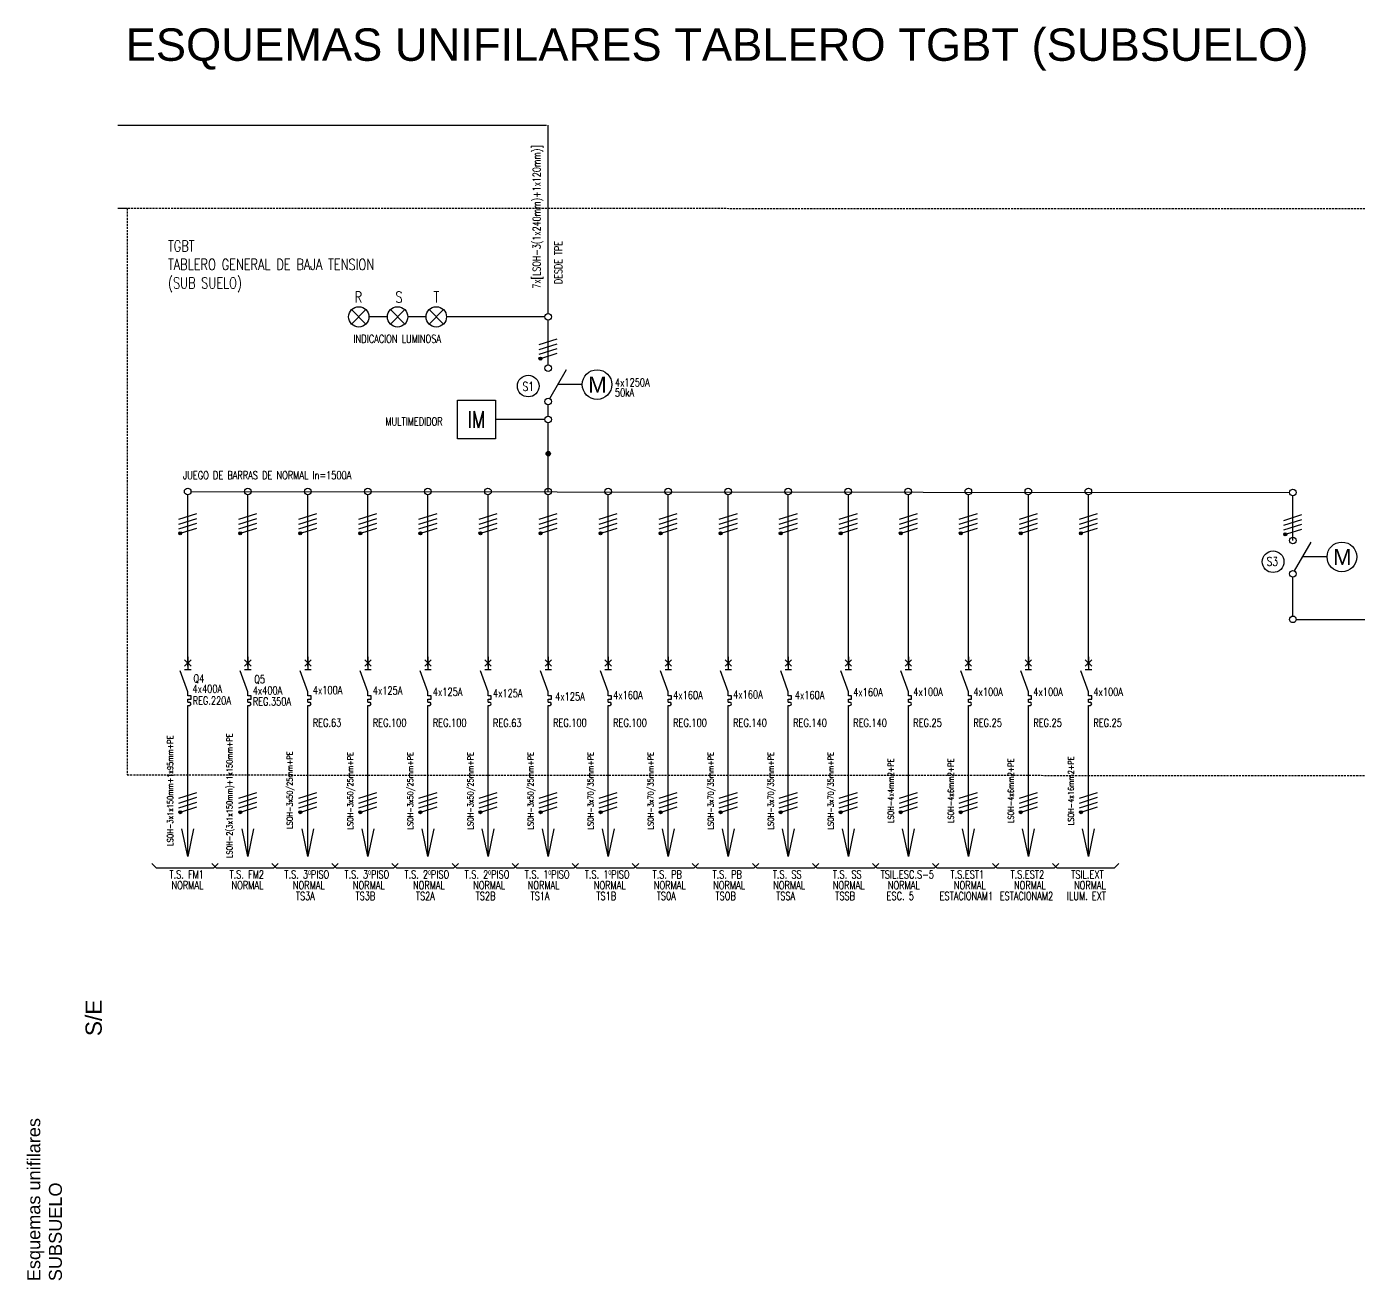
# Model space of a CAD drawing. Extents: x -398 to -11, y 8 to 290.
# Drawn here: x -397.9 to -192.5, y 96.4 to 289.6 of the extents above; entities that cross this region are included whole.
import ezdxf
from ezdxf.enums import TextEntityAlignment as Align

# ---------------------------------------------------------------- set-up
doc = ezdxf.new("R2010")
doc.units = 0
doc.linetypes.add('OCJ-ESQUEMAS UNIFILARES-CORREGIDOS IDO-REV.br$0$DASHED', pattern=[19.05, 12.7, -6.35])
for name, color, linetype in [('OCJ-ESQUEMAS UNIFILARES-CORREGIDOS IDO-REV.br$0$00-IE-CABLES', 10, 'Continuous'), ('OCJ-ESQUEMAS UNIFILARES-CORREGIDOS IDO-REV.br$0$01-ELE-APARATOS', 170, 'Continuous'), ('OCJ-ESQUEMAS UNIFILARES-CORREGIDOS IDO-REV.br$0$CABLES', 10, 'Continuous'), ('OCJ-ESQUEMAS UNIFILARES-CORREGIDOS IDO-REV.br$0$ELECTRIC', 4, 'Continuous'), ('OCJ-ESQUEMAS UNIFILARES-CORREGIDOS IDO-REV.br$0$TEXTO', 7, 'Continuous')]:
    doc.layers.add(name, color=color, linetype=linetype)
doc.styles.add('OCJ-ESQUEMAS UNIFILARES-CORREGIDOS IDO-REV.br$0$Electricidad', font='ROMANS.SHX', dxfattribs={"width": 0.75, "height": 0.175})
doc.styles.add('OCJ-ESQUEMAS UNIFILARES-CORREGIDOS IDO-REV.br$0$Standard', font='Arial.ttf')
doc.styles.get("Standard").update_dxf_attribs({"font": 'Arial.ttf'})

# ---------------------------------------------------------------- blocks, each defined once
blk = doc.blocks.new('OCJ-ESQUEMAS UNIFILARES-CORREGIDOS IDO-REV.br$0$Int-Motoriz')
for p, q in [((0.037, -0.686), (0.412, -0.036)), ((0.768, -0.371), (0.219, -0.371))]:
    blk.add_line(p, q)
for centre, radius in [((0, 0), 0.0741), ((1.101, -0.371), 0.333), ((0, -0.75), 0.0741)]:
    blk.add_circle(centre, radius)
at = {"style": 'OCJ-ESQUEMAS UNIFILARES-CORREGIDOS IDO-REV.br$0$Standard'}
blk.add_text('M', height=0.36, dxfattribs=at).set_placement((0.901, -0.553))
blk = doc.blocks.new('OCJ-ESQUEMAS UNIFILARES-CORREGIDOS IDO-REV.br$0$Unif-Interruptor-Term')
for p, q in [((0, -1.013), (0.045, -1.013)), ((0, -1.103), (0.045, -1.103))]:
    blk.add_line(p, q)
for points in [[(-0.09, 0.177), (0.09, -0.003)], [(-0.09, -0.003), (0.09, 0.177)], [(0, 0.267), (0, -0.093)], [(0, -0.72), (-0.215, -0.128)], [(-0.09, -0.093), (0.09, -0.093)], [(0, -0.833), (0, -0.72)], [(0, -0.923), (0.09, -0.923), (0.09, -0.833), (0, -0.833)], [(0, -1.013), (0, -0.923)], [(0, -1.215), (0, -1.103)]]:
    blk.add_lwpolyline(points)
blk.add_arc((0.045, -1.058), 0.045, 270, 90)
blk = doc.blocks.new('*E20')
at = {"layer": 'OCJ-ESQUEMAS UNIFILARES-CORREGIDOS IDO-REV.br$0$00-IE-CABLES'}
for p, q in [((-317.69, 274.38), (-383.81, 274.38)), ((-317.95, 244.9), (-333.11, 244.9)), ((-317.44, 237.52), (-317.44, 244.39)), ((-317.44, 229.6), (-317.44, 231.36)), ((-317.95, 229.09), (-325.53, 229.09)), ((-317.44, 217.97), (-317.44, 228.58)), ((-372.51, 217.97), (-203.08, 217.82))]:
    blk.add_line(p, q, dxfattribs=at)
at = {"layer": 'OCJ-ESQUEMAS UNIFILARES-CORREGIDOS IDO-REV.br$0$00-IE-CABLES', "color": 3}
blk.add_lwpolyline([(-382.35, 261.62), (-383.81, 261.62)], dxfattribs=at)
at = {"layer": 'OCJ-ESQUEMAS UNIFILARES-CORREGIDOS IDO-REV.br$0$00-IE-CABLES'}
for centre in [(-317.44, 244.9), (-317.44, 229.09)]:
    blk.add_circle(centre, 0.508, dxfattribs=at)
at = {"layer": 'OCJ-ESQUEMAS UNIFILARES-CORREGIDOS IDO-REV.br$0$01-ELE-APARATOS'}
blk.add_lwpolyline([(-331.43, 232.07), (-325.53, 232.07), (-325.53, 226.11), (-331.43, 226.11)], close=True, dxfattribs=at)
at = {"layer": 'OCJ-ESQUEMAS UNIFILARES-CORREGIDOS IDO-REV.br$0$01-ELE-APARATOS', "style": 'OCJ-ESQUEMAS UNIFILARES-CORREGIDOS IDO-REV.br$0$Electricidad', "width": 0.75}
blk.add_text('IM', height=2.606, dxfattribs=at).set_placement((-328.48, 227.77), align=Align.CENTER)

msp = doc.modelspace()

# ---------------------------------------------------------------- hatches: boundary and pattern name
at = {"layer": 'OCJ-ESQUEMAS UNIFILARES-CORREGIDOS IDO-REV.br$0$00-IE-CABLES'}
for points in [[(-318.8, 238.33, 1), (-318.43, 238.6, 1)], [(-374.36, 211.4, 1), (-373.99, 211.68, 1)], [(-365.1, 211.4, 1), (-364.73, 211.68, 1)], [(-355.85, 211.4, 1), (-355.47, 211.68, 1)], [(-346.59, 211.4, 1), (-346.21, 211.68, 1)], [(-337.33, 211.4, 1), (-336.96, 211.68, 1)], [(-328.06, 211.4, 1), (-327.68, 211.68, 1)], [(-318.79, 211.4, 1), (-318.41, 211.68, 1)], [(-309.53, 211.4, 1), (-309.15, 211.68, 1)], [(-300.27, 211.4, 1), (-299.9, 211.68, 1)], [(-291.01, 211.4, 1), (-290.64, 211.68, 1)], [(-281.75, 211.4, 1), (-281.38, 211.68, 1)], [(-272.5, 211.4, 1), (-272.12, 211.68, 1)], [(-263.24, 211.4, 1), (-262.86, 211.68, 1)], [(-253.98, 211.4, 1), (-253.61, 211.68, 1)], [(-244.72, 211.4, 1), (-244.35, 211.68, 1)], [(-235.47, 211.4, 1), (-235.09, 211.68, 1)], [(-203.93, 211.24, 1), (-203.56, 211.52, 1)], [(-374.36, 168.41, 1), (-373.99, 168.68, 1)], [(-365.1, 168.41, 1), (-364.73, 168.68, 1)], [(-355.85, 168.41, 1), (-355.47, 168.68, 1)], [(-346.59, 168.41, 1), (-346.21, 168.68, 1)], [(-337.33, 168.41, 1), (-336.96, 168.68, 1)], [(-328.06, 168.41, 1), (-327.68, 168.68, 1)], [(-318.79, 168.41, 1), (-318.41, 168.68, 1)], [(-309.53, 168.41, 1), (-309.15, 168.68, 1)], [(-300.27, 168.41, 1), (-299.9, 168.68, 1)], [(-291.01, 168.41, 1), (-290.64, 168.68, 1)], [(-281.75, 168.41, 1), (-281.38, 168.68, 1)], [(-272.5, 168.41, 1), (-272.12, 168.68, 1)], [(-263.24, 168.41, 1), (-262.86, 168.68, 1)], [(-253.98, 168.41, 1), (-253.61, 168.68, 1)], [(-244.72, 168.41, 1), (-244.35, 168.68, 1)], [(-235.47, 168.41, 1), (-235.09, 168.68, 1)]]:
    msp.add_hatch(color=256, dxfattribs=at).paths.add_polyline_path(points)
at = {"layer": 'OCJ-ESQUEMAS UNIFILARES-CORREGIDOS IDO-REV.br$0$CABLES'}
msp.add_hatch(color=256, dxfattribs=at).paths.add_polyline_path([(-317.13, 224.02, 1), (-317.68, 223.61, 1)])

# ---------------------------------------------------------------- linework, layer by layer
at = {"layer": 'OCJ-ESQUEMAS UNIFILARES-CORREGIDOS IDO-REV.br$0$00-IE-CABLES'}
for p, q in [((-317.44, 245.41), (-317.44, 274.43)), ((-342.22, 244.9), (-345.06, 244.9)), ((-336.25, 244.9), (-339.09, 244.9)), ((-373, 197.92), (-373, 217.47)), ((-363.74, 197.92), (-363.74, 217.47)), ((-354.48, 197.92), (-354.48, 217.47)), ((-345.23, 197.92), (-345.23, 217.47)), ((-335.97, 197.92), (-335.97, 217.47)), ((-326.7, 197.92), (-326.7, 217.47)), ((-317.42, 197.92), (-317.42, 217.47)), ((-308.17, 197.92), (-308.17, 217.47)), ((-298.91, 197.92), (-298.91, 217.47)), ((-289.65, 197.92), (-289.65, 217.47)), ((-280.39, 197.92), (-280.39, 217.47)), ((-271.13, 197.92), (-271.13, 217.47)), ((-261.88, 197.92), (-261.88, 217.47)), ((-252.62, 197.92), (-252.62, 217.47)), ((-243.36, 197.92), (-243.36, 217.47)), ((-234.1, 197.92), (-234.1, 217.47)), ((-202.57, 210.44), (-202.57, 217.31)), ((-202.57, 198.78), (-202.57, 204.78)), ((-373, 191.05), (-373, 197.92)), ((-363.74, 191.05), (-363.74, 197.92)), ((-354.48, 191.05), (-354.48, 197.92)), ((-345.23, 191.05), (-345.23, 197.92)), ((-335.97, 191.05), (-335.97, 197.92)), ((-326.7, 191.05), (-326.7, 197.92)), ((-317.42, 191.05), (-317.42, 197.92)), ((-308.17, 191.05), (-308.17, 197.92)), ((-298.91, 191.05), (-298.91, 197.92)), ((-289.65, 191.05), (-289.65, 197.92)), ((-280.39, 191.05), (-280.39, 197.92)), ((-271.13, 191.05), (-271.13, 197.92)), ((-261.88, 191.05), (-261.88, 197.92)), ((-252.62, 191.05), (-252.62, 197.92)), ((-243.36, 191.05), (-243.36, 197.92)), ((-234.1, 191.05), (-234.1, 197.92)), ((-202.06, 198.27), (-187.41, 198.27)), ((-373, 161.73), (-373, 184.38)), ((-363.74, 161.73), (-363.74, 184.38)), ((-354.48, 161.73), (-354.48, 184.38)), ((-345.23, 161.73), (-345.23, 184.38)), ((-335.97, 161.73), (-335.97, 184.38)), ((-326.7, 161.73), (-326.7, 184.38)), ((-317.42, 161.73), (-317.42, 184.38)), ((-308.17, 161.73), (-308.17, 184.38)), ((-298.91, 161.73), (-298.91, 184.38)), ((-289.65, 161.73), (-289.65, 184.38)), ((-280.39, 161.73), (-280.39, 184.38)), ((-271.13, 161.73), (-271.13, 184.38)), ((-261.88, 161.73), (-261.88, 184.38)), ((-252.62, 161.73), (-252.62, 184.38)), ((-243.36, 161.73), (-243.36, 184.38)), ((-234.1, 161.73), (-234.1, 184.38))]:
    msp.add_line(p, q, dxfattribs=at)
for points in [[(-318.83, 240.62), (-316.04, 241.5)], [(-318.83, 239.88), (-316.04, 240.76)], [(-318.83, 239.14), (-316.04, 240.02)], [(-318.39, 238.53), (-316.04, 239.28)], [(-374.4, 213.69), (-371.6, 214.58)], [(-374.4, 212.95), (-371.6, 213.83)], [(-365.14, 213.69), (-362.35, 214.58)], [(-365.14, 212.95), (-362.35, 213.83)], [(-355.88, 213.69), (-353.09, 214.58)], [(-355.88, 212.95), (-353.09, 213.83)], [(-346.62, 213.69), (-343.83, 214.58)], [(-346.62, 212.95), (-343.83, 213.83)], [(-337.36, 213.69), (-334.57, 214.58)], [(-337.36, 212.95), (-334.57, 213.83)], [(-328.09, 213.69), (-325.3, 214.58)], [(-328.09, 212.95), (-325.3, 213.83)], [(-318.82, 213.69), (-316.03, 214.58)], [(-318.82, 212.95), (-316.03, 213.83)], [(-309.56, 213.69), (-306.77, 214.58)], [(-309.56, 212.95), (-306.77, 213.83)], [(-300.3, 213.69), (-297.51, 214.58)], [(-300.3, 212.95), (-297.51, 213.83)], [(-291.05, 213.69), (-288.25, 214.58)], [(-291.05, 212.95), (-288.25, 213.83)], [(-281.79, 213.69), (-279, 214.58)], [(-281.79, 212.95), (-279, 213.83)], [(-272.53, 213.69), (-269.74, 214.58)], [(-272.53, 212.95), (-269.74, 213.83)], [(-263.27, 213.69), (-260.48, 214.58)], [(-263.27, 212.95), (-260.48, 213.83)], [(-254.02, 213.69), (-251.22, 214.58)], [(-254.02, 212.95), (-251.22, 213.83)], [(-244.76, 213.69), (-241.97, 214.58)], [(-244.76, 212.95), (-241.97, 213.83)], [(-235.5, 213.69), (-232.71, 214.58)], [(-235.5, 212.95), (-232.71, 213.83)], [(-203.97, 213.53), (-201.18, 214.42)], [(-203.97, 212.79), (-201.18, 213.68)], [(-374.4, 212.21), (-371.6, 213.09)], [(-373.95, 211.61), (-371.6, 212.35)], [(-365.14, 212.21), (-362.35, 213.09)], [(-364.7, 211.61), (-362.35, 212.35)], [(-355.88, 212.21), (-353.09, 213.09)], [(-355.44, 211.61), (-353.09, 212.35)], [(-346.62, 212.21), (-343.83, 213.09)], [(-346.18, 211.61), (-343.83, 212.35)], [(-337.36, 212.21), (-334.57, 213.09)], [(-336.92, 211.61), (-334.57, 212.35)], [(-328.09, 212.21), (-325.3, 213.09)], [(-327.65, 211.61), (-325.3, 212.35)], [(-318.82, 212.21), (-316.03, 213.09)], [(-318.38, 211.61), (-316.03, 212.35)], [(-309.56, 212.21), (-306.77, 213.09)], [(-309.12, 211.61), (-306.77, 212.35)], [(-300.3, 212.21), (-297.51, 213.09)], [(-299.86, 211.61), (-297.51, 212.35)], [(-291.05, 212.21), (-288.25, 213.09)], [(-290.6, 211.61), (-288.25, 212.35)], [(-281.79, 212.21), (-279, 213.09)], [(-281.35, 211.61), (-279, 212.35)], [(-272.53, 212.21), (-269.74, 213.09)], [(-272.09, 211.61), (-269.74, 212.35)], [(-263.27, 212.21), (-260.48, 213.09)], [(-262.83, 211.61), (-260.48, 212.35)], [(-254.02, 212.21), (-251.22, 213.09)], [(-253.57, 211.61), (-251.22, 212.35)], [(-244.76, 212.21), (-241.97, 213.09)], [(-244.32, 211.61), (-241.97, 212.35)], [(-235.5, 212.21), (-232.71, 213.09)], [(-235.06, 211.61), (-232.71, 212.35)], [(-203.97, 212.05), (-201.18, 212.93)], [(-203.53, 211.45), (-201.18, 212.19)], [(-374.4, 170.69), (-371.6, 171.58)], [(-374.4, 169.95), (-371.6, 170.84)], [(-365.14, 170.69), (-362.35, 171.58)], [(-365.14, 169.95), (-362.35, 170.84)], [(-355.88, 170.69), (-353.09, 171.58)], [(-355.88, 169.95), (-353.09, 170.84)], [(-346.62, 170.69), (-343.83, 171.58)], [(-346.62, 169.95), (-343.83, 170.84)], [(-337.36, 170.69), (-334.57, 171.58)], [(-337.36, 169.95), (-334.57, 170.84)], [(-328.09, 170.69), (-325.3, 171.58)], [(-328.09, 169.95), (-325.3, 170.84)], [(-318.82, 170.69), (-316.03, 171.58)], [(-318.82, 169.95), (-316.03, 170.84)], [(-309.56, 170.69), (-306.77, 171.58)], [(-309.56, 169.95), (-306.77, 170.84)], [(-300.3, 170.69), (-297.51, 171.58)], [(-300.3, 169.95), (-297.51, 170.84)], [(-291.05, 170.69), (-288.25, 171.58)], [(-291.05, 169.95), (-288.25, 170.84)], [(-281.79, 170.69), (-279, 171.58)], [(-281.79, 169.95), (-279, 170.84)], [(-272.53, 170.69), (-269.74, 171.58)], [(-272.53, 169.95), (-269.74, 170.84)], [(-263.27, 170.69), (-260.48, 171.58)], [(-263.27, 169.95), (-260.48, 170.84)], [(-254.02, 170.69), (-251.22, 171.58)], [(-254.02, 169.95), (-251.22, 170.84)], [(-244.76, 170.69), (-241.97, 171.58)], [(-244.76, 169.95), (-241.97, 170.84)], [(-235.5, 170.69), (-232.71, 171.58)], [(-235.5, 169.95), (-232.71, 170.84)], [(-374.4, 169.21), (-371.6, 170.1)], [(-373.95, 168.61), (-371.6, 169.36)], [(-365.14, 169.21), (-362.35, 170.1)], [(-364.7, 168.61), (-362.35, 169.36)], [(-355.88, 169.21), (-353.09, 170.1)], [(-355.44, 168.61), (-353.09, 169.36)], [(-346.62, 169.21), (-343.83, 170.1)], [(-346.18, 168.61), (-343.83, 169.36)], [(-337.36, 169.21), (-334.57, 170.1)], [(-336.92, 168.61), (-334.57, 169.36)], [(-328.09, 169.21), (-325.3, 170.1)], [(-327.65, 168.61), (-325.3, 169.36)], [(-318.82, 169.21), (-316.03, 170.1)], [(-318.38, 168.61), (-316.03, 169.36)], [(-309.56, 169.21), (-306.77, 170.1)], [(-309.12, 168.61), (-306.77, 169.36)], [(-300.3, 169.21), (-297.51, 170.1)], [(-299.86, 168.61), (-297.51, 169.36)], [(-291.05, 169.21), (-288.25, 170.1)], [(-290.6, 168.61), (-288.25, 169.36)], [(-281.79, 169.21), (-279, 170.1)], [(-281.35, 168.61), (-279, 169.36)], [(-272.53, 169.21), (-269.74, 170.1)], [(-272.09, 168.61), (-269.74, 169.36)], [(-263.27, 169.21), (-260.48, 170.1)], [(-262.83, 168.61), (-260.48, 169.36)], [(-254.02, 169.21), (-251.22, 170.1)], [(-253.57, 168.61), (-251.22, 169.36)], [(-244.76, 169.21), (-241.97, 170.1)], [(-244.32, 168.61), (-241.97, 169.36)], [(-235.5, 169.21), (-232.71, 170.1)], [(-235.06, 168.61), (-232.71, 169.36)], [(-372.1, 165.97), (-373, 161.73), (-373.9, 165.97)], [(-362.85, 165.97), (-363.74, 161.73), (-364.64, 165.97)], [(-353.59, 165.97), (-354.48, 161.73), (-355.38, 165.97)], [(-344.33, 165.97), (-345.23, 161.73), (-346.12, 165.97)], [(-335.07, 165.97), (-335.97, 161.73), (-336.87, 165.97)], [(-325.8, 165.97), (-326.7, 161.73), (-327.59, 165.97)], [(-316.53, 165.97), (-317.42, 161.73), (-318.32, 165.97)], [(-307.27, 165.97), (-308.17, 161.73), (-309.06, 165.97)], [(-298.01, 165.97), (-298.91, 161.73), (-299.81, 165.97)], [(-288.75, 165.97), (-289.65, 161.73), (-290.55, 165.97)], [(-279.5, 165.97), (-280.39, 161.73), (-281.29, 165.97)], [(-270.24, 165.97), (-271.13, 161.73), (-272.03, 165.97)], [(-260.98, 165.97), (-261.88, 161.73), (-262.77, 165.97)], [(-251.72, 165.97), (-252.62, 161.73), (-253.52, 165.97)], [(-242.46, 165.97), (-243.36, 161.73), (-244.26, 165.97)], [(-233.21, 165.97), (-234.1, 161.73), (-235, 165.97)]]:
    msp.add_lwpolyline(points, dxfattribs=at)
for centre, radius in [((-318.61, 238.46), 0.231), ((-373.02, 217.97), 0.508), ((-363.76, 217.97), 0.508), ((-354.5, 217.97), 0.508), ((-345.24, 217.97), 0.508), ((-335.98, 217.97), 0.508), ((-335.98, 217.97), 0.508), ((-326.71, 217.97), 0.508), ((-326.71, 217.97), 0.508), ((-317.44, 217.97), 0.508), ((-317.44, 217.97), 0.508), ((-308.18, 217.97), 0.508), ((-308.18, 217.97), 0.508), ((-298.92, 217.97), 0.508), ((-289.67, 217.97), 0.508), ((-280.41, 217.97), 0.508), ((-280.41, 217.97), 0.508), ((-271.15, 217.97), 0.508), ((-271.15, 217.97), 0.508), ((-271.15, 217.97), 0.508), ((-261.89, 217.97), 0.508), ((-261.89, 217.97), 0.508), ((-261.89, 217.97), 0.508), ((-252.63, 217.97), 0.508), ((-252.63, 217.97), 0.508), ((-252.63, 217.97), 0.508), ((-243.38, 217.97), 0.508), ((-243.38, 217.97), 0.508), ((-243.38, 217.97), 0.508), ((-234.12, 217.97), 0.508), ((-234.12, 217.97), 0.508), ((-234.12, 217.97), 0.508), ((-202.57, 217.82), 0.508), ((-374.17, 211.54), 0.231), ((-364.92, 211.54), 0.231), ((-355.66, 211.54), 0.231), ((-346.4, 211.54), 0.231), ((-337.14, 211.54), 0.231), ((-327.87, 211.54), 0.231), ((-318.6, 211.54), 0.231), ((-309.34, 211.54), 0.231), ((-300.08, 211.54), 0.231), ((-290.83, 211.54), 0.231), ((-281.57, 211.54), 0.231), ((-272.31, 211.54), 0.231), ((-263.05, 211.54), 0.231), ((-253.79, 211.54), 0.231), ((-244.54, 211.54), 0.231), ((-235.28, 211.54), 0.231), ((-203.75, 211.38), 0.231), ((-202.57, 198.27), 0.508), ((-374.17, 168.54), 0.231), ((-364.92, 168.54), 0.231), ((-355.66, 168.54), 0.231), ((-346.4, 168.54), 0.231), ((-337.14, 168.54), 0.231), ((-327.87, 168.54), 0.231), ((-318.6, 168.54), 0.231), ((-309.34, 168.54), 0.231), ((-300.08, 168.54), 0.231), ((-290.83, 168.54), 0.231), ((-281.57, 168.54), 0.231), ((-272.31, 168.54), 0.231), ((-263.05, 168.54), 0.231), ((-253.79, 168.54), 0.231), ((-244.54, 168.54), 0.231), ((-235.28, 168.54), 0.231)]:
    msp.add_circle(centre, radius, dxfattribs=at)
at = {"layer": 'OCJ-ESQUEMAS UNIFILARES-CORREGIDOS IDO-REV.br$0$01-ELE-APARATOS'}
for p, q in [((-345.52, 243.79), (-347.74, 246.01)), ((-347.74, 243.79), (-345.52, 246.01)), ((-339.55, 243.79), (-341.76, 246.01)), ((-341.76, 243.79), (-339.55, 246.01)), ((-333.57, 243.79), (-335.79, 246.01)), ((-335.79, 243.79), (-333.57, 246.01))]:
    msp.add_line(p, q, dxfattribs=at)
for centre in [(-346.63, 244.9), (-340.65, 244.9), (-334.68, 244.9)]:
    msp.add_circle(centre, 1.57, dxfattribs=at)
at = {"layer": 'OCJ-ESQUEMAS UNIFILARES-CORREGIDOS IDO-REV.br$0$CABLES'}
msp.add_circle((-317.41, 223.82), 0.343, dxfattribs=at)
at = {"layer": 'OCJ-ESQUEMAS UNIFILARES-CORREGIDOS IDO-REV.br$0$ELECTRIC', "linetype": 'OCJ-ESQUEMAS UNIFILARES-CORREGIDOS IDO-REV.br$0$DASHED', "ltscale": 0.025}
msp.add_lwpolyline([(-382.35, 174.29), (-20.94, 174.13), (-20.94, 261.46), (-382.35, 261.62)], close=True, dxfattribs=at)
at = {"layer": 'OCJ-ESQUEMAS UNIFILARES-CORREGIDOS IDO-REV.br$0$TEXTO'}
for points in [[(-368.31, 160.64), (-369.04, 159.91), (-377.82, 159.91), (-378.55, 160.64)], [(-359.05, 160.64), (-359.78, 159.91), (-368.56, 159.91), (-369.29, 160.64)], [(-349.79, 160.64), (-350.52, 159.91), (-359.31, 159.91), (-360.03, 160.64)], [(-340.54, 160.64), (-341.26, 159.91), (-350.05, 159.91), (-350.78, 160.64)], [(-331.28, 160.64), (-332.01, 159.91), (-340.79, 159.91), (-341.52, 160.64)], [(-322, 160.64), (-322.73, 159.91), (-331.52, 159.91), (-332.24, 160.64)], [(-312.73, 160.64), (-313.46, 159.91), (-322.24, 159.91), (-322.97, 160.64)], [(-303.47, 160.64), (-304.2, 159.91), (-312.99, 159.91), (-313.71, 160.64)], [(-294.22, 160.64), (-294.94, 159.91), (-303.73, 159.91), (-304.46, 160.64)], [(-284.96, 160.64), (-285.69, 159.91), (-294.47, 159.91), (-295.2, 160.64)], [(-275.7, 160.64), (-276.43, 159.91), (-285.21, 159.91), (-285.94, 160.64)], [(-266.44, 160.64), (-267.17, 159.91), (-275.96, 159.91), (-276.68, 160.64)], [(-257.19, 160.64), (-257.91, 159.91), (-266.7, 159.91), (-267.43, 160.64)], [(-247.93, 160.64), (-248.66, 159.91), (-257.44, 159.91), (-258.17, 160.64)], [(-238.67, 160.64), (-239.4, 159.91), (-248.18, 159.91), (-248.91, 160.64)], [(-229.41, 160.64), (-230.14, 159.91), (-238.92, 159.91), (-239.65, 160.64)]]:
    msp.add_lwpolyline(points, dxfattribs=at)
for centre in [(-320.5, 234.24), (-205.63, 207.16)]:
    msp.add_circle(centre, 1.67, dxfattribs=at)

# ---------------------------------------------------------------- block references
at = {"ltscale": 6.831346}
msp.add_blockref('*E20', (0, 0), dxfattribs=at)
at = {"layer": 'OCJ-ESQUEMAS UNIFILARES-CORREGIDOS IDO-REV.br$0$01-ELE-APARATOS'}
for name, p, xscale, yscale, zscale in [('OCJ-ESQUEMAS UNIFILARES-CORREGIDOS IDO-REV.br$0$Int-Motoriz', (-317.44, 237.01), 6.857536971167359, 6.857536971167359, 6.857536971167359), ('OCJ-ESQUEMAS UNIFILARES-CORREGIDOS IDO-REV.br$0$Int-Motoriz', (-202.57, 210.44), 6.857536971167359, 6.857536971167359, 6.857536971167359), ('OCJ-ESQUEMAS UNIFILARES-CORREGIDOS IDO-REV.br$0$Unif-Interruptor-Term', (-373, 191.05), 5.486029576933576, 5.486029576933576, 5.486029576933576), ('OCJ-ESQUEMAS UNIFILARES-CORREGIDOS IDO-REV.br$0$Unif-Interruptor-Term', (-363.74, 191.05), 5.486029576933576, 5.486029576933576, 5.486029576933576), ('OCJ-ESQUEMAS UNIFILARES-CORREGIDOS IDO-REV.br$0$Unif-Interruptor-Term', (-354.48, 191.05), 5.486029576933576, 5.486029576933576, 5.486029576933576), ('OCJ-ESQUEMAS UNIFILARES-CORREGIDOS IDO-REV.br$0$Unif-Interruptor-Term', (-345.23, 191.05), 5.486029576933576, 5.486029576933576, 5.486029576933576), ('OCJ-ESQUEMAS UNIFILARES-CORREGIDOS IDO-REV.br$0$Unif-Interruptor-Term', (-335.97, 191.05), 5.486029576933576, 5.486029576933576, 5.486029576933576), ('OCJ-ESQUEMAS UNIFILARES-CORREGIDOS IDO-REV.br$0$Unif-Interruptor-Term', (-326.7, 191.05), 5.486029576933576, 5.486029576933576, 5.486029576933576), ('OCJ-ESQUEMAS UNIFILARES-CORREGIDOS IDO-REV.br$0$Unif-Interruptor-Term', (-317.42, 191.05), 5.486029576933576, 5.486029576933576, 5.486029576933576), ('OCJ-ESQUEMAS UNIFILARES-CORREGIDOS IDO-REV.br$0$Unif-Interruptor-Term', (-308.17, 191.05), 5.486029576933576, 5.486029576933576, 5.486029576933576), ('OCJ-ESQUEMAS UNIFILARES-CORREGIDOS IDO-REV.br$0$Unif-Interruptor-Term', (-298.91, 191.05), 5.486029576933576, 5.486029576933576, 5.486029576933576), ('OCJ-ESQUEMAS UNIFILARES-CORREGIDOS IDO-REV.br$0$Unif-Interruptor-Term', (-289.65, 191.05), 5.486029576933576, 5.486029576933576, 5.486029576933576), ('OCJ-ESQUEMAS UNIFILARES-CORREGIDOS IDO-REV.br$0$Unif-Interruptor-Term', (-280.39, 191.05), 5.486029576933576, 5.486029576933576, 5.486029576933576), ('OCJ-ESQUEMAS UNIFILARES-CORREGIDOS IDO-REV.br$0$Unif-Interruptor-Term', (-271.13, 191.05), 5.486029576933576, 5.486029576933576, 5.486029576933576), ('OCJ-ESQUEMAS UNIFILARES-CORREGIDOS IDO-REV.br$0$Unif-Interruptor-Term', (-261.88, 191.05), 5.486029576933576, 5.486029576933576, 5.486029576933576), ('OCJ-ESQUEMAS UNIFILARES-CORREGIDOS IDO-REV.br$0$Unif-Interruptor-Term', (-252.62, 191.05), 5.486029576933576, 5.486029576933576, 5.486029576933576), ('OCJ-ESQUEMAS UNIFILARES-CORREGIDOS IDO-REV.br$0$Unif-Interruptor-Term', (-243.36, 191.05), 5.486029576933576, 5.486029576933576, 5.486029576933576), ('OCJ-ESQUEMAS UNIFILARES-CORREGIDOS IDO-REV.br$0$Unif-Interruptor-Term', (-234.1, 191.05), 5.486029576933576, 5.486029576933576, 5.486029576933576)]:
    msp.add_blockref(name, p, dxfattribs=dict(at, xscale=xscale, yscale=yscale, zscale=zscale))

# ---------------------------------------------------------------- texts
at = {"insert": (-382.59, 289.37), "char_height": 5, "attachment_point": 1}
msp.add_mtext_dynamic_manual_height_columns('\\pxt1;ESQUEMAS UNIFILARES TABLERO TGBT (SUBSUELO)', width=364.3454, gutter_width=12.5, heights=[-6.56], dxfattribs=at)
at = {"attachment_point": 1, "rotation": 90}
for s, heights, insert, char_height in [('S/E', [-2.59], (-388.77, 134.03), 2.5), ('\\pxt1;Esquemas unifilares\\PSUBSUELO', [-5.44], (-397.75, 96.25), 2)]:
    msp.add_mtext_dynamic_manual_height_columns(s, width=53.64, gutter_width=12.5, heights=heights, dxfattribs=dict(at, insert=insert, char_height=char_height))
at = {"layer": 'OCJ-ESQUEMAS UNIFILARES-CORREGIDOS IDO-REV.br$0$TEXTO', "style": 'OCJ-ESQUEMAS UNIFILARES-CORREGIDOS IDO-REV.br$0$Electricidad', "width": 0.75}
for s, height, p in [('7x[LSOH-3(1x240mm)+1x120mm)]', 1.2001, (-318.61, 260.31)), ('DESDE TPE', 1.2, (-315.26, 253.27)), ('LSOH-3x1x150mm+1x95mm+PE', 0.9001, (-375.26, 171.85)), ('LSOH-2(3x1x150mm)+1x150mm+PE', 0.9001, (-366.13, 171.08)), ('LSOH-3x50/25mm+PE', 0.9001, (-356.83, 171.95)), ('LSOH-3x50/25mm+PE', 0.9001, (-347.49, 171.85)), ('LSOH-3x50/25mm+PE', 0.9001, (-338.23, 171.85)), ('LSOH-3x50/25mm+PE', 0.9001, (-328.96, 171.85)), ('LSOH-3x50/25mm+PE', 0.9001, (-319.68, 171.85)), ('LSOH-3x70/35mm+PE', 0.9001, (-310.43, 171.85)), ('LSOH-3x70/35mm+PE', 0.9001, (-301.17, 171.85)), ('LSOH-3x70/35mm+PE', 0.9001, (-291.91, 171.85)), ('LSOH-3x70/35mm+PE', 0.9001, (-282.65, 171.85)), ('LSOH-3x70/35mm+PE', 0.9001, (-273.4, 171.85)), ('LSOH-4x4mm2+PE', 0.9001, (-264.14, 171.85)), ('LSOH-4x6mm2+PE', 0.9001, (-254.88, 171.84)), ('LSOH-4x6mm2+PE', 0.9001, (-245.62, 171.84)), ('LSOH-4x16mm2+PE', 0.9001, (-236.36, 171.84))]:
    msp.add_text(s, height=height, rotation=90, dxfattribs=at).set_placement(p, align=Align.CENTER)
for s, height, p in [('TGBT', 1.714, (-376.05, 254.97)), ('TABLERO GENERAL DE BAJA TENSION', 1.7144, (-376.05, 252.13)), ('(SUB SUELO)', 1.7144, (-376.05, 249.26)), ('INDICACION LUMINOSA', 1.2344, (-347.44, 240.9)), ('4x1250A', 1.234, (-307.13, 234.18)), ('50kA', 1.234, (-307.13, 232.62)), ('MULTIMEDIDOR', 1.2344, (-342.54, 228.15)), ('JUEGO DE BARRAS DE NORMAL In=1500A', 1.2344, (-373.73, 219.87)), ('S3', 1.372, (-206.63, 206.51)), ('Q4', 1.234, (-372.13, 188.54)), ('Q5', 1.234, (-362.75, 188.43)), ('4x400A', 1.234, (-372.27, 186.95)), ('4x400A', 1.234, (-362.99, 186.7)), ('4x100A', 1.234, (-353.73, 186.75)), ('4x125A', 1.234, (-344.47, 186.68)), ('4x125A', 1.234, (-335.21, 186.48)), ('4x125A', 1.234, (-325.94, 186.26)), ('4x125A', 1.234, (-316.34, 185.76)), ('4x160A', 1.234, (-307.41, 185.99)), ('4x160A', 1.234, (-298.15, 185.99)), ('4x160A', 1.234, (-288.9, 186.07)), ('4x160A', 1.234, (-279.39, 185.99)), ('4x160A', 1.234, (-270.38, 186.43)), ('4x100A', 1.234, (-261.12, 186.48)), ('4x100A', 1.234, (-251.86, 186.48)), ('4x100A', 1.234, (-242.61, 186.48)), ('4x100A', 1.234, (-233.35, 186.48)), ('REG.220A', 1.234, (-372.25, 185.13)), ('REG.350A', 1.234, (-362.99, 185)), ('REG.63', 1.234, (-353.73, 181.72)), ('REG.100', 1.234, (-344.47, 181.72)), ('REG.100', 1.234, (-335.21, 181.72)), ('REG.63', 1.234, (-325.94, 181.68)), ('REG.100', 1.234, (-316.67, 181.72)), ('REG.100', 1.234, (-307.41, 181.71)), ('REG.100', 1.234, (-298.15, 181.71)), ('REG.140', 1.234, (-288.9, 181.71)), ('REG.140', 1.234, (-279.64, 181.71)), ('REG.140', 1.234, (-270.38, 181.7)), ('REG.25', 1.234, (-261.12, 181.72)), ('REG.25', 1.234, (-251.86, 181.72)), ('REG.25', 1.234, (-242.61, 181.71)), ('REG.25', 1.234, (-233.35, 181.71))]:
    msp.add_text(s, height=height, dxfattribs=at).set_placement(p)
for s, height, p in [('R', 1.71, (-346.7, 247.1)), ('S', 1.71, (-340.44, 247.1)), ('T', 1.71, (-334.66, 247.1)), ('S1', 1.372, (-320.5, 233.49)), ('T.S. FM1', 1.234, (-373.17, 158.33)), ('T.S. FM2', 1.234, (-363.91, 158.33)), ('T.S. 3ºPISO', 1.2344, (-354.65, 158.33)), ('T.S. 3ºPISO', 1.2344, (-345.39, 158.33)), ('T.S. 2ºPISO', 1.2344, (-336.14, 158.33)), ('T.S. 2ºPISO', 1.2344, (-326.86, 158.33)), ('T.S. 1ºPISO', 1.2344, (-317.59, 158.33)), ('T.S. 1ºPISO', 1.2344, (-308.33, 158.33)), ('T.S. PB', 1.234, (-299.07, 158.33)), ('T.S. PB', 1.234, (-289.82, 158.33)), ('T.S. SS', 1.234, (-280.56, 158.33)), ('T.S. SS', 1.234, (-271.3, 158.33)), ('TSIL.ESC.S-5', 1.2344, (-262.04, 158.33)), ('T.S.EST1', 1.234, (-252.79, 158.33)), ('T.S.EST2', 1.234, (-243.53, 158.33)), ('TSIL.EXT', 1.234, (-234.27, 158.33)), ('NORMAL', 1.234, (-373.06, 156.67)), ('NORMAL', 1.234, (-363.8, 156.67)), ('NORMAL', 1.234, (-354.33, 156.67)), ('TS3A', 1.234, (-354.87, 155.01)), ('NORMAL', 1.234, (-345.07, 156.67)), ('TS3B', 1.234, (-345.61, 155.01)), ('NORMAL', 1.234, (-335.81, 156.67)), ('TS2A', 1.234, (-336.36, 155.01)), ('NORMAL', 1.234, (-326.54, 156.67)), ('TS2B', 1.234, (-327.08, 155.01)), ('NORMAL', 1.234, (-318.13, 156.67)), ('TS1A', 1.234, (-318.68, 155.01)), ('NORMAL', 1.234, (-307.93, 156.67)), ('TS1B', 1.234, (-308.47, 155.01)), ('NORMAL', 1.234, (-298.67, 156.67)), ('TS0A', 1.234, (-299.21, 155.01)), ('NORMAL', 1.234, (-289.52, 156.67)), ('TSOB', 1.234, (-290.06, 155.01)), ('NORMAL', 1.234, (-280.26, 156.67)), ('TSSA', 1.234, (-280.8, 155.01)), ('NORMAL', 1.234, (-271.08, 156.67)), ('TSSB', 1.234, (-271.63, 155.01)), ('ESC. 5', 1.234, (-263.13, 155.01)), ('NORMAL', 1.234, (-262.59, 156.67)), ('ESTACIONAM1', 1.2344, (-252.93, 155.01)), ('NORMAL', 1.234, (-252.39, 156.67)), ('ESTACIONAM2', 1.2344, (-243.67, 155.01)), ('NORMAL', 1.234, (-243.13, 156.67)), ('ILUM. EXT', 1.234, (-234.41, 155.01)), ('NORMAL', 1.234, (-233.87, 156.67))]:
    msp.add_text(s, height=height, dxfattribs=at).set_placement(p, align=Align.CENTER)

doc.saveas('drawing.dxf')
